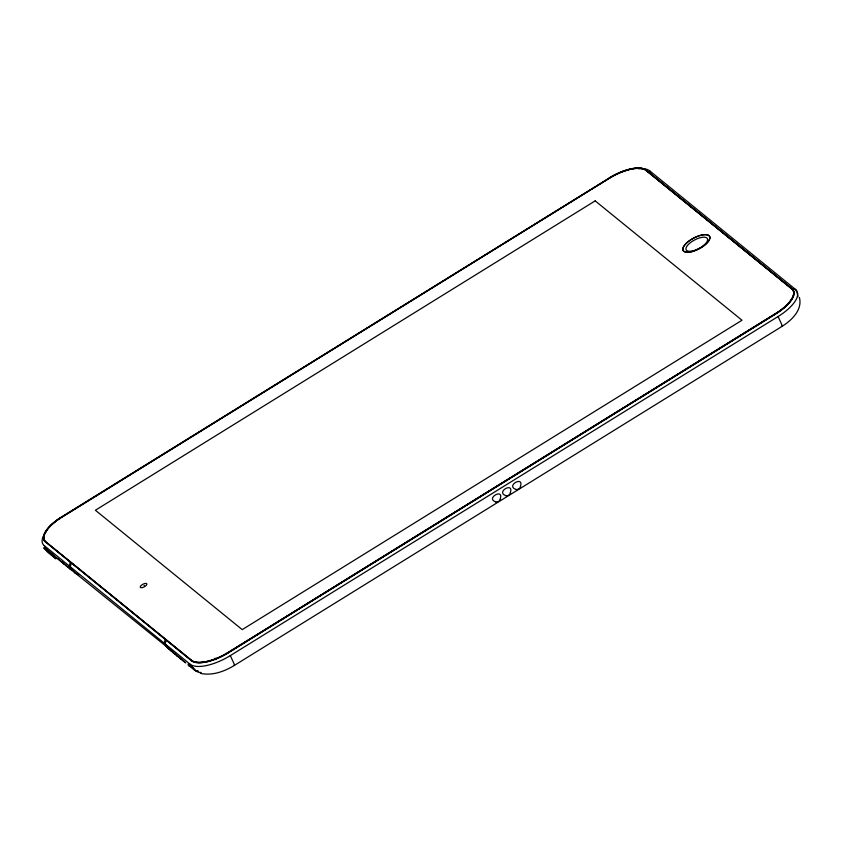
<?xml version="1.0" encoding="UTF-8"?>
<svg xmlns="http://www.w3.org/2000/svg" width="842" height="842" viewBox="0 0 842 842"><rect width="100%" height="100%" fill="white"/><g stroke="black" fill="none" stroke-linecap="round" stroke-linejoin="round"><path stroke-width="1.26" d="M188.461 664.254L189.987 666.39L193.25 668.495M70.412 562.193L69.254 565.95L74.822 572.76M71.402 563.003L70.244 566.75L73.843 571.865L171.821 650.898M165.285 639.331L164.127 643.088L166.769 647.151L183.735 661.159M166.274 640.141L165.116 643.898L169.695 649.908M500.011 499.464C504.747 487.392 484.718 498.401 495.98 501.958M510.105 493.212C514.83 481.129 494.833 492.117 506.074 495.706M520.198 486.971C524.892 474.909 504.916 485.845 516.157 489.465M46.089 531.849A34.312 13.682 -27.9 0 0 44.258 545.627L190.103 664.212A34.312 13.682 -27.9 0 0 230.308 655.613L778.082 316.539A34.312 13.682 -27.9 0 0 795.543 289.438L649.698 170.852A34.312 13.682 -27.9 0 0 638.278 168.747M198.249 671.179L195.218 670.537L191.334 667.022M198.27 671.379L195.639 670.811L192.45 668.222M200.322 673.347C212.121 675.947 224.183 671.611 234.192 665.517L781.965 326.433C791.564 320.36 802.647 310.088 799.416 297.479M609.219 177.925A31.491 12.556 -27.9 0 1 646.109 170.031L791.954 288.617L795.543 289.438L796.311 290.995M56.909 558.004L53.909 555.51M194.723 669.001L194.397 668.969M781.418 326.328L782.102 326.296A9.799 1.495 58.2 0 0 782.029 325.149L778.082 316.539M233.644 665.401L234.339 665.38A9.799 1.495 58.2 0 0 234.265 664.222L230.308 655.613M172.82 651.708L170.631 650.498M60.224 560.888L68.37 567.35M66.318 565.803L65.455 564.961M69.528 568.276L72.149 570.592M72.454 570.781L71.812 570.255M181.683 659.602L181.23 659.233M185.756 662.917L183.43 660.991L185.324 662.549M70.37 569.108L69.96 568.739M74.833 572.707L76.948 573.749A9.799 8.862 -50.9 0 0 78.053 574.055M75.833 573.518L77.948 574.56A9.799 8.862 -50.9 0 0 79.053 574.865M188.724 664.338L190.818 666.432M59.656 560.362L62.308 562.445M61.371 561.646L61.898 562.214M67.728 566.94L69.897 568.697L67.507 566.645M174.704 653.792L177.63 656.36M178.788 657.128L179.651 657.844M183.093 660.749L182.872 660.444M173.484 652.982L170.947 650.687M188.84 664.412L188.145 663.928L188.808 665.201M173.147 652.634L172.673 652.161M177.262 656.023L176.757 655.476M63.424 563.33L65.992 565.582M62.013 562.151L64.066 563.929L63.718 563.498M175.578 654.529L175.031 654.002M188.629 664.085L191.113 666.706M45.015 547.289A33.954 13.535 -27.9 0 0 46.626 549.331L52.467 554.078M180.967 659.076L179.093 657.486M182.946 660.675L181.167 659.002M174.852 654.097L173.294 652.634M178.872 657.36L177.02 655.623M71.665 570.192L69.854 568.487M67.581 566.876L65.781 565.171M59.487 560.298L57.624 558.541M52.699 554.278L53.751 555.352M192.355 668.085L191.334 666.959M59.329 559.993L57.298 558.33M190.103 664.212L193.702 669.327L197.807 672.021A9.799 8.862 -50.9 0 0 201.217 672.463M649.698 170.852L650.466 172.41M796.942 292.5L798.016 296.752M791.954 288.617A31.491 12.556 -27.9 0 1 775.935 313.487L228.161 652.561A31.491 12.556 -27.9 0 1 191.271 660.465M46.615 549.342A29.691 26.849 -50.9 0 1 44.279 545.616M510.684 493.212A3.642 2.137 -32 0 1 505.979 495.843M500.59 499.464A3.642 2.147 -32 0 1 495.896 502.085M520.766 486.971A3.642 2.147 -32 0 1 516.072 489.591M45.258 547.5A3.115 0.705 35 0 1 46.552 548.005M193.386 667.927A7.146 2.821 26.4 0 1 190.618 666.254M189.282 666.327A5.978 2.073 28.3 0 1 188.261 665.022M45.552 542.111A31.491 12.556 -27.9 0 1 61.582 517.251L609.345 178.167A31.491 12.556 -27.9 0 1 646.246 170.273L792.09 288.869A31.491 12.556 -27.9 0 1 776.061 313.729L228.298 652.813A31.491 12.556 -27.9 0 1 191.397 660.707L45.426 541.869A31.491 12.556 -27.9 0 1 61.445 517.009L609.313 178.009A31.196 12.441 -27.9 0 1 645.856 170.189L791.701 288.774A31.196 12.441 -27.9 0 1 775.829 313.403L228.066 652.487A31.196 12.441 -27.9 0 1 191.523 660.307L45.678 541.711A31.196 12.441 -27.9 0 1 61.55 517.083M215.068 658.149A5.557 0.853 58.2 0 1 215.668 659.633M144.035 585.548A3.673 1.463 -27.9 0 1 144.35 585.401M609.44 178.251L61.677 517.335A31.196 12.441 -27.9 0 0 45.805 541.964L191.65 660.549A31.196 12.441 -27.9 0 0 228.193 652.729L775.956 313.645A31.196 12.441 -27.9 0 0 791.838 289.017L645.993 170.431A31.196 12.441 -27.9 0 0 609.44 178.251M595.168 200.87L95.388 510.241L242.212 629.627L741.991 320.244L595.168 200.87M43.9 547.995L47.478 552.047L55.888 558.856L52.267 554.794L43.9 547.995M691.924 251.526A15.009 5.989 -27.9 0 0 709.638 236.444A15.009 5.989 -27.9 0 0 687.43 242.18A15.009 5.989 -27.9 0 0 691.924 251.526M142.487 587.548A3.673 1.463 -27.9 0 0 146.834 583.853A3.673 1.463 -27.9 0 0 141.393 585.253A3.673 1.463 -27.9 0 0 142.487 587.548M691.987 251.642A15.009 5.989 -27.9 0 0 709.701 236.56A15.009 5.989 -27.9 0 0 687.493 242.296A15.009 5.989 -27.9 0 0 691.987 251.642M693.261 250.748A12.009 4.789 -27.9 0 0 707.427 238.675A12.009 4.789 -27.9 0 0 689.661 243.264A12.009 4.789 -27.9 0 0 693.261 250.748"/></g></svg>
